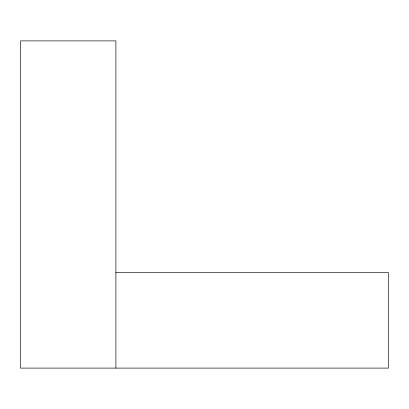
<?xml version="1.0" encoding="UTF-8"?>
<svg xmlns="http://www.w3.org/2000/svg" width="409" height="409" viewBox="0 0 409 409"><rect width="100%" height="100%" fill="white"/><g stroke="black" fill="none" stroke-linecap="round" stroke-linejoin="round"><path stroke-width="0.61" d="M115.885 272.665L388.55 272.665L388.55 368.1L20.45 368.1L20.45 40.9L115.885 40.9L115.885 368.1"/></g></svg>
